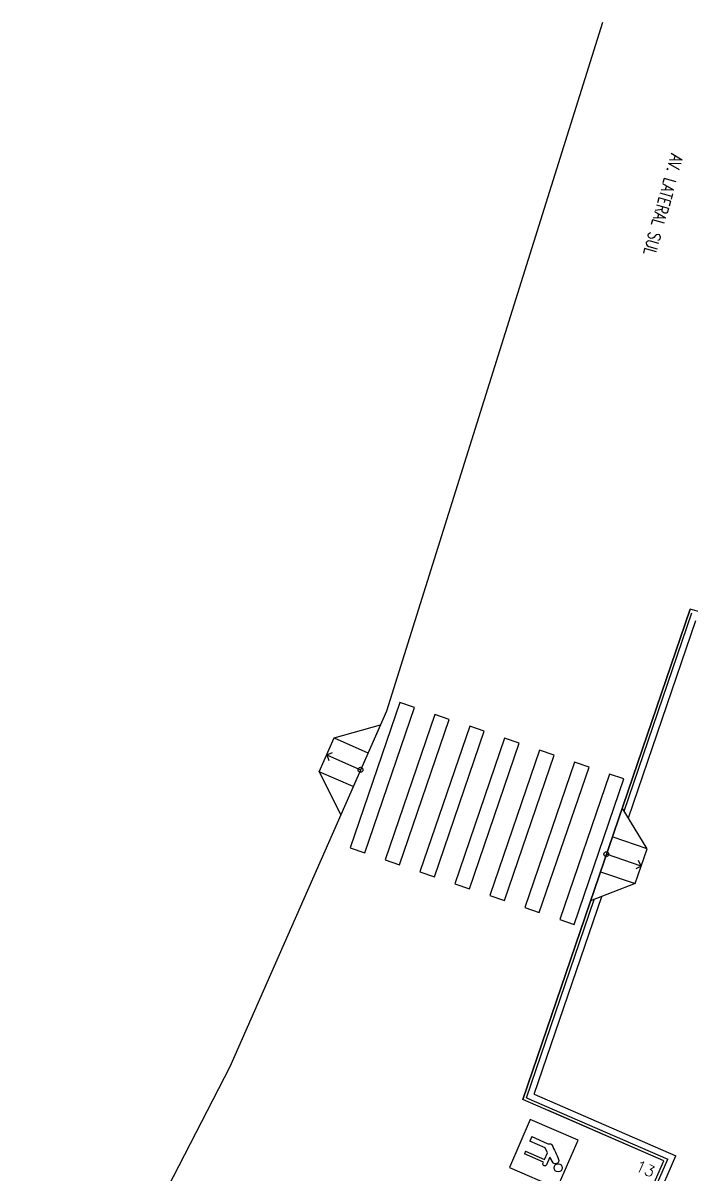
# Model space of a CAD drawing. Header units: inches. Extents: x 542650 to 544515, y 9574150 to 9574595.
# Drawn here: x 542713.63 to 542735.32, y 9574208.17 to 9574245.56 of the extents above; entities that cross this region are included whole.
import ezdxf
from ezdxf.enums import TextEntityAlignment as Align

# ---------------------------------------------------------------- set-up
doc = ezdxf.new("R2010")
doc.units = ezdxf.units.IN
doc.header["$MEASUREMENT"] = 0
doc.linetypes.add('CONTINUO', pattern=[0])
doc.layers.add('I-ARQ', color=8, linetype='Continuous')
doc.layers.add('I-NORMO_ARQ', color=8, linetype='Continuous')
doc.styles.add('COTA250', font='ROMANS.SHX')
doc.styles.add('ROMANS', font='romans', dxfattribs={"height": 0.2})

msp = doc.modelspace()

# ---------------------------------------------------------------- linework, layer by layer
at = {"layer": 'I-ARQ', "linetype": 'CONTINUO'}
for p, q in [((542732.471, 9574245.578), (542725.445, 9574223.187)), ((542729.878, 9574210.561), (542735.318, 9574226.503)), ((542733.182, 9574219.935), (542735.382, 9574226.381)), ((542725.445, 9574223.187), (542720.35, 9574211.621)), ((542720.35, 9574211.621), (542713.629, 9574198.547))]:
    msp.add_line(p, q, dxfattribs=at)
at = {"layer": 'I-ARQ'}
for p, q in [((542735.318, 9574226.503), (542729.878, 9574210.561)), ((542740.117, 9574225.1), (542735.318, 9574226.503)), ((542733.318, 9574219.713), (542735.509, 9574226.135)), ((542725.883, 9574223.468), (542724.267, 9574218.736)), ((542724.74, 9574218.575), (542726.356, 9574223.306)), ((542726.356, 9574223.306), (542725.883, 9574223.468)), ((542727.018, 9574223.08), (542725.402, 9574218.348)), ((542725.875, 9574218.187), (542727.491, 9574222.918)), ((542727.491, 9574222.918), (542727.018, 9574223.08)), ((542728.154, 9574222.692), (542726.538, 9574217.96)), ((542727.011, 9574217.799), (542728.627, 9574222.53)), ((542728.627, 9574222.53), (542728.154, 9574222.692)), ((542729.289, 9574222.304), (542727.673, 9574217.572)), ((542728.146, 9574217.411), (542729.763, 9574222.142)), ((542729.763, 9574222.142), (542729.289, 9574222.304)), ((542730.425, 9574221.916), (542728.809, 9574217.185)), ((542729.282, 9574217.023), (542730.898, 9574221.755)), ((542730.898, 9574221.755), (542730.425, 9574221.916)), ((542731.561, 9574221.528), (542729.944, 9574216.797)), ((542730.418, 9574216.635), (542732.034, 9574221.367)), ((542732.034, 9574221.367), (542731.561, 9574221.528)), ((542732.696, 9574221.14), (542731.08, 9574216.409)), ((542733.169, 9574220.979), (542732.696, 9574221.14)), ((542731.553, 9574216.247), (542733.169, 9574220.979)), ((542724.267, 9574218.736), (542724.74, 9574218.575)), ((542725.402, 9574218.348), (542725.875, 9574218.187)), ((542726.538, 9574217.96), (542727.011, 9574217.799)), ((542727.673, 9574217.572), (542728.146, 9574217.411)), ((542728.809, 9574217.185), (542729.282, 9574217.023)), ((542730.002, 9574210.616), (542732.203, 9574217.065)), ((542730.251, 9574210.726), (542732.446, 9574217.158)), ((542729.944, 9574216.797), (542730.418, 9574216.635)), ((542731.08, 9574216.409), (542731.553, 9574216.247)), ((542734.463, 9574208.566), (542729.878, 9574210.561)), ((542730.002, 9574210.616), (542734.594, 9574208.618)), ((542730.251, 9574210.726), (542734.857, 9574208.722)), ((542734.463, 9574208.566), (542730.712, 9574210.198)), ((542730.122, 9574209.91), (542729.444, 9574208.351)), ((542731.681, 9574209.232), (542730.122, 9574209.91)), ((542730.178, 9574209.354), (542730.11, 9574209.199)), ((542731.003, 9574207.673), (542731.681, 9574209.232)), ((542729.968, 9574208.872), (542729.932, 9574208.791)), ((542733.98, 9574206.704), (542734.857, 9574208.722)), ((542721.497, 9574178.765), (542734.463, 9574208.566)), ((542729.444, 9574208.351), (542731.003, 9574207.673)), ((542733.863, 9574206.937), (542734.594, 9574208.618))]:
    msp.add_line(p, q, dxfattribs=at)
at = {"layer": 'I-ARQ', "linetype": 'Continuous', "ltscale": 3}
for p, q in [((542723.748, 9574222.312), (542725.25, 9574222.744)), ((542725.25, 9574222.744), (542723.96, 9574219.815)), ((542723.265, 9574221.214), (542723.748, 9574222.312)), ((542723.748, 9574222.312), (542724.847, 9574221.828)), ((542723.507, 9574221.763), (542723.693, 9574221.836)), ((542723.507, 9574221.763), (542724.605, 9574221.279)), ((542723.507, 9574221.763), (542723.579, 9574221.577)), ((542723.265, 9574221.214), (542723.96, 9574219.815)), ((542724.363, 9574220.73), (542723.265, 9574221.214)), ((542733.115, 9574220.046), (542732.081, 9574217.018)), ((542733.927, 9574218.713), (542733.115, 9574220.046)), ((542733.927, 9574218.713), (542732.792, 9574219.1)), ((542733.734, 9574218.145), (542732.598, 9574218.532)), ((542733.54, 9574217.577), (542733.927, 9574218.713)), ((542733.734, 9574218.145), (542733.554, 9574218.057)), ((542733.734, 9574218.145), (542733.645, 9574218.324)), ((542732.404, 9574217.964), (542733.54, 9574217.577)), ((542733.54, 9574217.577), (542732.081, 9574217.018))]:
    msp.add_line(p, q, dxfattribs=at)
at = {"layer": 'I-ARQ'}
msp.add_lwpolyline([(542729.968, 9574208.872), (542730.587, 9574208.602), (542730.685, 9574208.828), (542730.613, 9574208.986), (542730.11, 9574209.199)], dxfattribs=at)
for points in [[(542730.178, 9574209.354), (542730.672, 9574209.129, 0.152101), (542730.752, 9574209.119, -0.324449), (542730.823, 9574209.084, -0.029904), (542731.043, 9574208.605, -0.842544), (542730.866, 9574208.498), (542730.759, 9574208.683)], [(542730.759, 9574208.683), (542730.651, 9574208.436, -0.9137), (542730.536, 9574208.474), (542730.556, 9574208.519), (542729.932, 9574208.791)]]:
    msp.add_lwpolyline(points, format="xyb", dxfattribs=at)
at = {"layer": 'I-ARQ', "linetype": 'Continuous', "ltscale": 3}
for centre in [(542724.605, 9574221.279), (542732.598, 9574218.532)]:
    msp.add_circle(centre, 0.0798, dxfattribs=at)
at = {"layer": 'I-ARQ'}
msp.add_circle((542731.033, 9574208.337), 0.133, dxfattribs=at)

# ---------------------------------------------------------------- texts
at = {"layer": 'I-ARQ', "style": 'COTA250'}
msp.add_text('13', height=0.36, rotation=336.4881, dxfattribs=at).set_placement((542733.867, 9574208.305), align=Align.MIDDLE_CENTER)
at = {"layer": 'I-NORMO_ARQ', "style": 'ROMANS', "width": 0.75}
msp.add_text('AV. LATERAL SUL', height=0.4, rotation=254.3759, dxfattribs=at).set_placement((542734.708, 9574241.325, -836))

doc.saveas('drawing.dxf')
